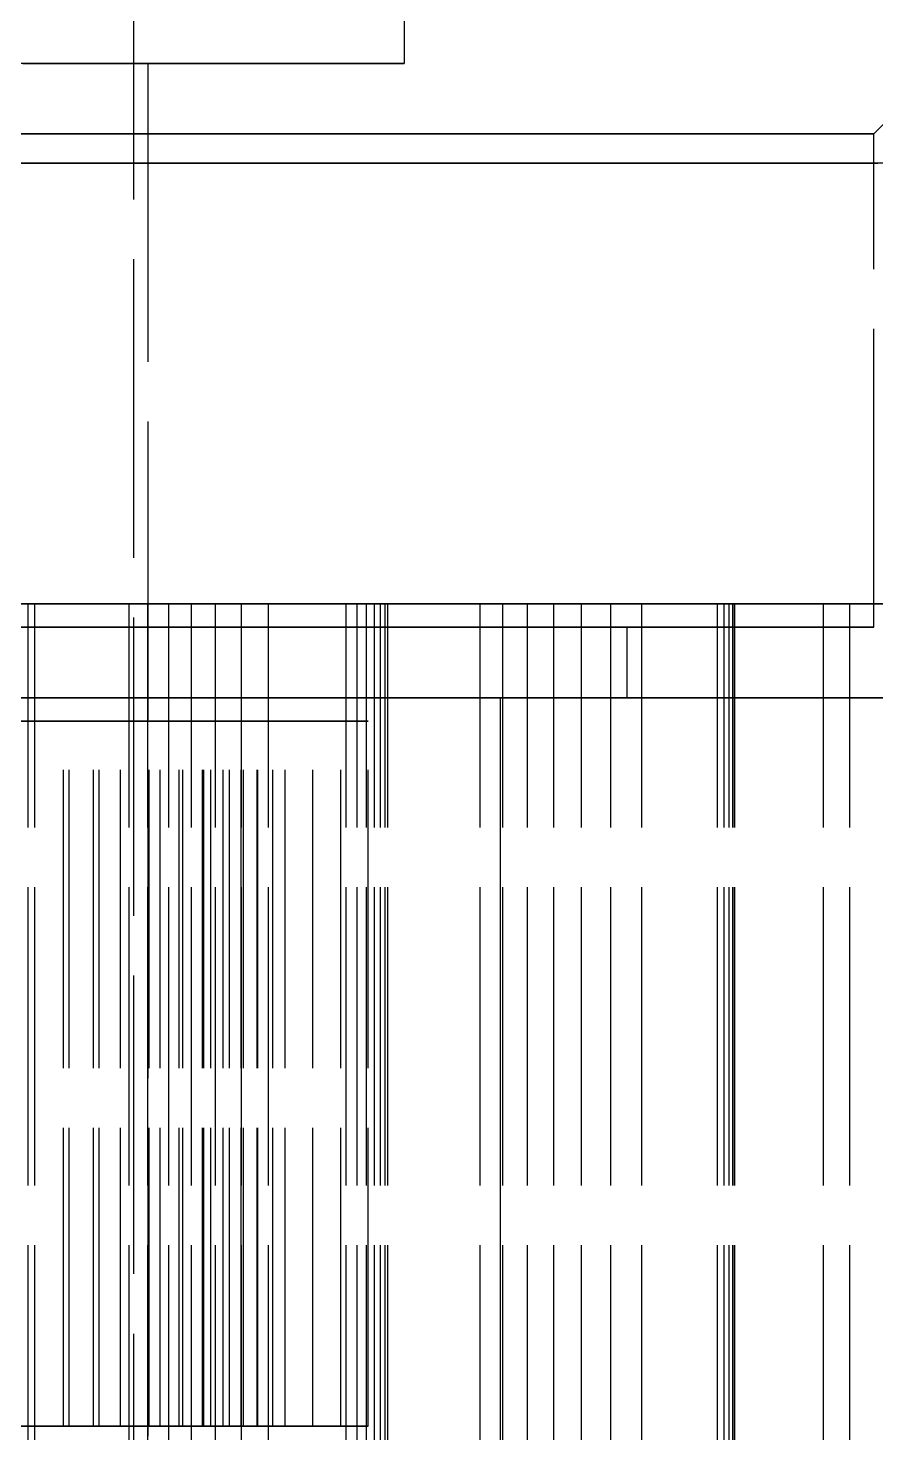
# Model space of a CAD drawing. Header units: millimetres. Extents: x -9 to 234, y -53 to 196.
# Drawn here: x 160.9 to 164.51, y 20.27 to 26.25 of the extents above; entities that cross this region are included whole.
import ezdxf

# ---------------------------------------------------------------- set-up
doc = ezdxf.new("R2010")
doc.units = ezdxf.units.MM
doc.linetypes.add('DASHED', pattern=[1.524, 1.27, -0.254])
doc.layers.add('HIDDEN', color=8, linetype='DASHED')

msp = doc.modelspace()

# ---------------------------------------------------------------- linework, layer by layer
at = {"layer": 'HIDDEN'}
for points in [[(161.35, -20.2), (161.35, 32.4)], [(162.5, 31.3), (162.5, 26.1)], [(164.5, 25.8), (166, 27.3)], [(161.41, 26.1), (161.32873, 26.1), (161.24746, 26.1), (161.16619, 26.1), (161.08492, 26.1), (161.00365, 26.1), (160.92238, 26.1), (160.84111, 26.1)], [(160.87778, 26.1), (160.93571, 26.1), (160.99365, 26.1), (161.05159, 26.1), (161.10952, 26.1), (161.16746, 26.1), (161.2254, 26.1), (161.28333, 26.1), (161.34127, 26.1), (161.39921, 26.1), (161.45714, 26.1), (161.51508, 26.1), (161.57302, 26.1), (161.63095, 26.1), (161.68889, 26.1), (161.74683, 26.1), (161.80476, 26.1), (161.8627, 26.1), (161.92063, 26.1), (161.97857, 26.1), (162.03651, 26.1), (162.09444, 26.1), (162.15238, 26.1), (162.21032, 26.1), (162.26825, 26.1), (162.32619, 26.1), (162.38413, 26.1), (162.44206, 26.1), (162.5, 26.1)], [(162.5, 26.1), (162.38413, 26.1), (162.26825, 26.1), (162.15238, 26.1), (162.03651, 26.1), (161.92063, 26.1), (161.80476, 26.1), (161.68889, 26.1), (161.57302, 26.1), (161.45714, 26.1), (161.34127, 26.1), (161.2254, 26.1), (161.10952, 26.1), (160.99365, 26.1), (160.87778, 26.1)], [(160.88175, 26.1), (160.92238, 26.1), (160.96302, 26.1), (161.00365, 26.1), (161.04429, 26.1), (161.08492, 26.1), (161.12556, 26.1), (161.16619, 26.1), (161.20683, 26.1), (161.24746, 26.1), (161.2881, 26.1), (161.32873, 26.1), (161.36937, 26.1), (161.41, 26.1)], [(161.41, 26.1), (161.41, -7.2)], [(164.5, 25.8), (164.32063, 25.8), (164.14127, 25.8), (163.9619, 25.8), (163.78254, 25.8), (163.60317, 25.8), (163.42381, 25.8), (163.24444, 25.8), (163.06508, 25.8), (162.88571, 25.8), (162.70635, 25.8), (162.52698, 25.8), (162.34762, 25.8), (162.16825, 25.8), (161.98889, 25.8), (161.80952, 25.8), (161.63016, 25.8), (161.45079, 25.8), (161.27143, 25.8), (161.09206, 25.8), (160.9127, 25.8), (160.73333, 25.8)], [(160.82302, 25.8), (160.9127, 25.8), (161.00238, 25.8), (161.09206, 25.8), (161.18175, 25.8), (161.27143, 25.8), (161.36111, 25.8), (161.45079, 25.8), (161.54048, 25.8), (161.63016, 25.8), (161.71984, 25.8), (161.80952, 25.8), (161.89921, 25.8), (161.98889, 25.8), (162.07857, 25.8), (162.16825, 25.8), (162.25794, 25.8), (162.34762, 25.8), (162.4373, 25.8), (162.52698, 25.8), (162.61667, 25.8), (162.70635, 25.8), (162.79603, 25.8), (162.88571, 25.8), (162.9754, 25.8), (163.06508, 25.8), (163.15476, 25.8), (163.24444, 25.8), (163.33413, 25.8), (163.42381, 25.8), (163.51349, 25.8), (163.60317, 25.8), (163.69286, 25.8), (163.78254, 25.8), (163.87222, 25.8), (163.9619, 25.8), (164.05159, 25.8), (164.14127, 25.8), (164.23095, 25.8), (164.32063, 25.8), (164.41032, 25.8), (164.5, 25.8)], [(164.5, 23.7), (164.5, 25.8)], [(160.83333, 25.67574), (160.92778, 25.67574), (161.02222, 25.67574), (161.11667, 25.67574), (161.21111, 25.67574), (161.30556, 25.67574), (161.4, 25.67574), (161.49444, 25.67574), (161.58889, 25.67574), (161.68333, 25.67574), (161.77778, 25.67574), (161.87222, 25.67574), (161.96667, 25.67574), (162.06111, 25.67574), (162.15556, 25.67574), (162.25, 25.67574), (162.34444, 25.67574), (162.43889, 25.67574), (162.53333, 25.67574), (162.62778, 25.67574), (162.72222, 25.67574), (162.81667, 25.67574), (162.91111, 25.67574), (163.00556, 25.67574), (163.1, 25.67574), (163.19444, 25.67574), (163.28889, 25.67574), (163.38333, 25.67574), (163.47778, 25.67574), (163.57222, 25.67574), (163.66667, 25.67574), (163.76111, 25.67574), (163.85556, 25.67574), (163.95, 25.67574), (164.04444, 25.67574), (164.13889, 25.67574), (164.23333, 25.67574), (164.32778, 25.67574), (164.42222, 25.67574), (164.51667, 25.67574)], [(164.61111, 25.67574), (164.42222, 25.67574), (164.23333, 25.67574), (164.04444, 25.67574), (163.85556, 25.67574), (163.66667, 25.67574), (163.47778, 25.67574), (163.28889, 25.67574), (163.1, 25.67574), (162.91111, 25.67574), (162.72222, 25.67574), (162.53333, 25.67574), (162.34444, 25.67574), (162.15556, 25.67574), (161.96667, 25.67574), (161.77778, 25.67574), (161.58889, 25.67574), (161.4, 25.67574), (161.21111, 25.67574), (161.02222, 25.67574), (160.83333, 25.67574)], [(164.61786, 23.8), (164.01071, 23.8), (163.40357, 23.8), (162.79643, 23.8), (162.18929, 23.8), (161.58214, 23.8), (160.975, 23.8), (160.36786, 23.8), (159.76071, 23.8), (159.15357, 23.8), (158.54643, 23.8), (157.93929, 23.8), (157.33214, 23.8), (156.725, 23.8), (156.11786, 23.8), (155.51071, 23.8), (154.90357, 23.8), (154.29643, 23.8), (153.68929, 23.8), (153.08214, 23.8), (152.475, 23.8), (151.86786, 23.8), (151.26071, 23.8), (150.65357, 23.8)], [(164.78651, 23.8), (164.0881, 23.8), (163.38968, 23.8), (162.69127, 23.8), (161.99286, 23.8), (161.29444, 23.8), (160.59603, 23.8), (159.89762, 23.8), (159.19921, 23.8), (158.50079, 23.8), (157.80238, 23.8), (157.10397, 23.8), (156.40556, 23.8), (155.70714, 23.8), (155.00873, 23.8), (154.31032, 23.8), (153.6119, 23.8), (152.91349, 23.8), (152.21508, 23.8), (151.51667, 23.8), (150.81825, 23.8)], [(158.85, 23.8), (159.19921, 23.8), (159.54841, 23.8), (159.89762, 23.8), (160.24683, 23.8), (160.59603, 23.8), (160.94524, 23.8), (161.29444, 23.8), (161.64365, 23.8), (161.99286, 23.8), (162.34206, 23.8), (162.69127, 23.8), (163.04048, 23.8), (163.38968, 23.8), (163.73889, 23.8), (164.0881, 23.8), (164.4373, 23.8), (164.78651, 23.8)], [(158.85, 23.8), (159.15357, 23.8), (159.45714, 23.8), (159.76071, 23.8), (160.06429, 23.8), (160.36786, 23.8), (160.67143, 23.8), (160.975, 23.8), (161.27857, 23.8), (161.58214, 23.8), (161.88571, 23.8), (162.18929, 23.8), (162.49286, 23.8), (162.79643, 23.8), (163.1, 23.8), (163.40357, 23.8), (163.70714, 23.8), (164.01071, 23.8), (164.31429, 23.8), (164.61786, 23.8)], [(160.86294, 23.8), (160.90009, 23.8)], [(160.90009, 23.8), (160.86294, 23.8)], [(160.87381, 23.8), (160.99286, 23.8), (161.1119, 23.8), (161.23095, 23.8), (161.35, 23.8), (161.46905, 23.8), (161.5881, 23.8), (161.70714, 23.8), (161.82619, 23.8), (161.94524, 23.8), (162.06429, 23.8), (162.18333, 23.8), (162.30238, 23.8), (162.42143, 23.8), (162.54048, 23.8), (162.65952, 23.8), (162.77857, 23.8), (162.89762, 23.8), (163.01667, 23.8), (163.13571, 23.8), (163.25476, 23.8), (163.37381, 23.8), (163.49286, 23.8), (163.6119, 23.8), (163.73095, 23.8), (163.85, 23.8), (163.96905, 23.8), (164.0881, 23.8), (164.20714, 23.8), (164.32619, 23.8), (164.44524, 23.8), (164.56429, 23.8)], [(164.68333, 23.8), (164.44524, 23.8), (164.20714, 23.8), (163.96905, 23.8), (163.73095, 23.8), (163.49286, 23.8), (163.25476, 23.8), (163.01667, 23.8), (162.77857, 23.8), (162.54048, 23.8), (162.30238, 23.8), (162.06429, 23.8), (161.82619, 23.8), (161.5881, 23.8), (161.35, 23.8), (161.1119, 23.8), (160.87381, 23.8)], [(160.90009, 23.8), (160.92899, 23.8)], [(160.92899, 23.8), (160.90009, 23.8)], [(160.90009, 19.8), (160.90009, 23.8)], [(160.90009, 19.8), (160.90009, 23.8)], [(160.92899, 23.8), (161.32982, 23.8)], [(161.32982, 23.8), (160.92899, 23.8)], [(160.92899, 19.8), (160.92899, 23.8)], [(160.92899, 19.8), (160.92899, 23.8)], [(161.32982, 23.8), (161.41033, 23.8)], [(161.41033, 23.8), (161.32982, 23.8)], [(161.32982, 19.8), (161.32982, 23.8)], [(161.32982, 19.8), (161.32982, 23.8)], [(161.41033, 23.8), (161.49899, 23.8)], [(161.49899, 23.8), (161.41033, 23.8)], [(161.41033, 19.8), (161.41033, 23.8)], [(161.41033, 19.8), (161.41033, 23.8)], [(161.49899, 23.8), (161.59507, 23.8)], [(161.59507, 23.8), (161.49899, 23.8)], [(161.49899, 19.8), (161.49899, 23.8)], [(161.49899, 19.8), (161.49899, 23.8)], [(161.59507, 23.8), (161.69806, 23.8)], [(161.69806, 23.8), (161.59507, 23.8)], [(161.59507, 19.8), (161.59507, 23.8)], [(161.59507, 19.8), (161.59507, 23.8)], [(161.69806, 23.8), (161.80757, 23.8)], [(161.80757, 23.8), (161.69806, 23.8)], [(161.69806, 19.8), (161.69806, 23.8)], [(161.69806, 19.8), (161.69806, 23.8)], [(161.80757, 23.8), (161.92331, 23.8)], [(161.92331, 23.8), (161.80757, 23.8)], [(161.80757, 19.8), (161.80757, 23.8)], [(161.80757, 19.8), (161.80757, 23.8)], [(161.92331, 23.8), (162.25357, 23.8)], [(162.25357, 23.8), (161.92331, 23.8)], [(161.92331, 19.8), (161.92331, 23.8)], [(161.92331, 19.8), (161.92331, 23.8)], [(162.25357, 23.8), (162.30003, 23.8)], [(162.30003, 23.8), (162.25357, 23.8)], [(162.25357, 19.8), (162.25357, 23.8)], [(162.25357, 19.8), (162.25357, 23.8)], [(162.30003, 23.8), (162.34016, 23.8)], [(162.34016, 23.8), (162.30003, 23.8)], [(162.30003, 19.8), (162.30003, 23.8)], [(162.30003, 19.8), (162.30003, 23.8)], [(162.34016, 23.8), (162.37369, 23.8)], [(162.37369, 23.8), (162.34016, 23.8)], [(162.34016, 19.8), (162.34016, 23.8)], [(162.34016, 19.8), (162.34016, 23.8)], [(162.37369, 23.8), (162.40027, 23.8)], [(162.40027, 23.8), (162.37369, 23.8)], [(162.37369, 19.8), (162.37369, 23.8)], [(162.37369, 19.8), (162.37369, 23.8)], [(162.40027, 23.8), (162.41941, 23.8)], [(162.41941, 23.8), (162.40027, 23.8)], [(162.40027, 19.8), (162.40027, 23.8)], [(162.40027, 19.8), (162.40027, 23.8)], [(162.41941, 23.8), (162.43042, 23.8)], [(162.43042, 23.8), (162.41941, 23.8)], [(162.41941, 19.8), (162.41941, 23.8)], [(162.41941, 19.8), (162.41941, 23.8)], [(162.43042, 23.8), (162.82438, 23.8)], [(162.82438, 23.8), (162.43042, 23.8)], [(162.43042, 19.8), (162.43042, 23.8)], [(162.43042, 19.8), (162.43042, 23.8)], [(162.82438, 23.8), (162.92091, 23.8)], [(162.92091, 23.8), (162.82438, 23.8)], [(162.82438, 19.8), (162.82438, 23.8)], [(162.82438, 19.8), (162.82438, 23.8)], [(162.92091, 23.8), (163.02541, 23.8)], [(163.02541, 23.8), (162.92091, 23.8)], [(162.92091, 19.8), (162.92091, 23.8)], [(162.92091, 19.8), (162.92091, 23.8)], [(163.02541, 23.8), (163.13718, 23.8)], [(163.13718, 23.8), (163.02541, 23.8)], [(163.02541, 19.8), (163.02541, 23.8)], [(163.02541, 19.8), (163.02541, 23.8)], [(163.13718, 23.8), (163.2557, 23.8)], [(163.2557, 23.8), (163.13718, 23.8)], [(163.13718, 19.8), (163.13718, 23.8)], [(163.13718, 19.8), (163.13718, 23.8)], [(163.2557, 23.8), (163.38058, 23.8)], [(163.38058, 23.8), (163.2557, 23.8)], [(163.2557, 19.8), (163.2557, 23.8)], [(163.2557, 19.8), (163.2557, 23.8)], [(163.38058, 23.8), (163.51151, 23.8)], [(163.51151, 23.8), (163.38058, 23.8)], [(163.38058, 19.8), (163.38058, 23.8)], [(163.38058, 19.8), (163.38058, 23.8)], [(163.51151, 23.8), (163.83467, 23.8)], [(163.83467, 23.8), (163.51151, 23.8)], [(163.51151, 19.8), (163.51151, 23.8)], [(163.51151, 19.8), (163.51151, 23.8)], [(163.83467, 23.8), (163.86244, 23.8)], [(163.86244, 23.8), (163.83467, 23.8)], [(163.83467, 19.8), (163.83467, 23.8)], [(163.83467, 19.8), (163.83467, 23.8)], [(163.86244, 23.8), (163.88398, 23.8)], [(163.88398, 23.8), (163.86244, 23.8)], [(163.86244, 19.8), (163.86244, 23.8)], [(163.86244, 19.8), (163.86244, 23.8)], [(163.88398, 23.8), (163.89905, 23.8)], [(163.89905, 23.8), (163.88398, 23.8)], [(163.88398, 19.8), (163.88398, 23.8)], [(163.88398, 19.8), (163.88398, 23.8)], [(163.89905, 23.8), (163.9073, 23.8)], [(163.9073, 23.8), (163.89905, 23.8)], [(163.89905, 19.8), (163.89905, 23.8)], [(163.89905, 19.8), (163.89905, 23.8)], [(163.90827, 23.8), (163.9013, 23.8)], [(163.9013, 23.8), (164.28503, 23.8)], [(164.28503, 23.8), (163.9013, 23.8)], [(163.9013, 23.8), (163.90827, 23.8)], [(163.9013, 19.8), (163.9013, 23.8)], [(163.9013, 19.8), (163.9013, 23.8)], [(163.9073, 23.8), (163.90827, 23.8)], [(163.90827, 23.8), (163.9073, 23.8)], [(163.9073, 19.8), (163.9073, 23.8)], [(163.9073, 19.8), (163.9073, 23.8)], [(163.90827, 19.8), (163.90827, 23.8)], [(163.90827, 19.8), (163.90827, 23.8)], [(164.28503, 23.8), (164.39675, 23.8)], [(164.39675, 23.8), (164.28503, 23.8)], [(164.28503, 19.8), (164.28503, 23.8)], [(164.28503, 19.8), (164.28503, 23.8)], [(164.39675, 23.8), (164.51622, 23.8)], [(164.51622, 23.8), (164.39675, 23.8)], [(164.39675, 19.8), (164.39675, 23.8)], [(164.39675, 19.8), (164.39675, 23.8)], [(164.5, 23.7), (164.32063, 23.7), (164.14127, 23.7), (163.9619, 23.7), (163.78254, 23.7), (163.60317, 23.7), (163.42381, 23.7), (163.24444, 23.7), (163.06508, 23.7), (162.88571, 23.7), (162.70635, 23.7), (162.52698, 23.7), (162.34762, 23.7), (162.16825, 23.7), (161.98889, 23.7), (161.80952, 23.7), (161.63016, 23.7), (161.45079, 23.7), (161.27143, 23.7), (161.09206, 23.7), (160.9127, 23.7), (160.73333, 23.7)], [(163.45, 23.7), (163.30397, 23.7), (163.15794, 23.7), (163.0119, 23.7), (162.86587, 23.7), (162.71984, 23.7), (162.57381, 23.7), (162.42778, 23.7), (162.28175, 23.7), (162.13571, 23.7), (161.98968, 23.7), (161.84365, 23.7), (161.69762, 23.7), (161.55159, 23.7), (161.40556, 23.7), (161.25952, 23.7), (161.11349, 23.7), (160.96746, 23.7), (160.82143, 23.7)], [(160.82302, 23.7), (160.9127, 23.7), (161.00238, 23.7), (161.09206, 23.7), (161.18175, 23.7), (161.27143, 23.7), (161.36111, 23.7), (161.45079, 23.7), (161.54048, 23.7), (161.63016, 23.7), (161.71984, 23.7), (161.80952, 23.7), (161.89921, 23.7), (161.98889, 23.7), (162.07857, 23.7), (162.16825, 23.7), (162.25794, 23.7), (162.34762, 23.7), (162.4373, 23.7), (162.52698, 23.7), (162.61667, 23.7), (162.70635, 23.7), (162.79603, 23.7), (162.88571, 23.7), (162.9754, 23.7), (163.06508, 23.7), (163.15476, 23.7), (163.24444, 23.7), (163.33413, 23.7), (163.42381, 23.7), (163.51349, 23.7), (163.60317, 23.7), (163.69286, 23.7), (163.78254, 23.7), (163.87222, 23.7), (163.9619, 23.7), (164.05159, 23.7), (164.14127, 23.7), (164.23095, 23.7), (164.32063, 23.7), (164.41032, 23.7), (164.5, 23.7)], [(160.89444, 23.7), (160.96746, 23.7), (161.04048, 23.7), (161.11349, 23.7), (161.18651, 23.7), (161.25952, 23.7), (161.33254, 23.7), (161.40556, 23.7), (161.47857, 23.7), (161.55159, 23.7), (161.6246, 23.7), (161.69762, 23.7), (161.77063, 23.7), (161.84365, 23.7), (161.91667, 23.7), (161.98968, 23.7), (162.0627, 23.7), (162.13571, 23.7), (162.20873, 23.7), (162.28175, 23.7), (162.35476, 23.7), (162.42778, 23.7), (162.50079, 23.7), (162.57381, 23.7), (162.64683, 23.7), (162.71984, 23.7), (162.79286, 23.7), (162.86587, 23.7), (162.93889, 23.7), (163.0119, 23.7), (163.08492, 23.7), (163.15794, 23.7), (163.23095, 23.7), (163.30397, 23.7), (163.37698, 23.7), (163.45, 23.7)], [(163.45, 23.4), (163.45, 23.7)], [(163.45, 23.4), (163.30397, 23.4), (163.15794, 23.4), (163.0119, 23.4), (162.86587, 23.4), (162.71984, 23.4), (162.57381, 23.4), (162.42778, 23.4), (162.28175, 23.4), (162.13571, 23.4), (161.98968, 23.4), (161.84365, 23.4), (161.69762, 23.4), (161.55159, 23.4), (161.40556, 23.4), (161.25952, 23.4), (161.11349, 23.4), (160.96746, 23.4), (160.82143, 23.4)], [(160.83333, 23.4), (160.92778, 23.4), (161.02222, 23.4), (161.11667, 23.4), (161.21111, 23.4), (161.30556, 23.4), (161.4, 23.4), (161.49444, 23.4), (161.58889, 23.4), (161.68333, 23.4), (161.77778, 23.4), (161.87222, 23.4), (161.96667, 23.4), (162.06111, 23.4), (162.15556, 23.4), (162.25, 23.4), (162.34444, 23.4), (162.43889, 23.4), (162.53333, 23.4), (162.62778, 23.4), (162.72222, 23.4), (162.81667, 23.4), (162.91111, 23.4), (163.00556, 23.4), (163.1, 23.4), (163.19444, 23.4), (163.28889, 23.4), (163.38333, 23.4), (163.47778, 23.4), (163.57222, 23.4), (163.66667, 23.4), (163.76111, 23.4), (163.85556, 23.4), (163.95, 23.4), (164.04444, 23.4), (164.13889, 23.4), (164.23333, 23.4), (164.32778, 23.4), (164.42222, 23.4), (164.51667, 23.4)], [(164.61111, 23.4), (164.42222, 23.4), (164.23333, 23.4), (164.04444, 23.4), (163.85556, 23.4), (163.66667, 23.4), (163.47778, 23.4), (163.28889, 23.4), (163.1, 23.4), (162.91111, 23.4), (162.72222, 23.4), (162.53333, 23.4), (162.34444, 23.4), (162.15556, 23.4), (161.96667, 23.4), (161.77778, 23.4), (161.58889, 23.4), (161.4, 23.4), (161.21111, 23.4), (161.02222, 23.4), (160.83333, 23.4)], [(160.84778, 23.4), (160.91222, 23.4), (160.97667, 23.4), (161.04111, 23.4), (161.10556, 23.4), (161.17, 23.4), (161.23444, 23.4), (161.29889, 23.4), (161.36333, 23.4), (161.42778, 23.4), (161.49222, 23.4), (161.55667, 23.4), (161.62111, 23.4), (161.68556, 23.4), (161.75, 23.4), (161.81444, 23.4), (161.87889, 23.4), (161.94333, 23.4), (162.00778, 23.4), (162.07222, 23.4), (162.13667, 23.4), (162.20111, 23.4), (162.26556, 23.4), (162.33, 23.4), (162.39444, 23.4), (162.45889, 23.4), (162.52333, 23.4), (162.58778, 23.4), (162.65222, 23.4), (162.71667, 23.4), (162.78111, 23.4), (162.84556, 23.4), (162.91, 23.4)], [(162.91, 23.4), (162.78111, 23.4), (162.65222, 23.4), (162.52333, 23.4), (162.39444, 23.4), (162.26556, 23.4), (162.13667, 23.4), (162.00778, 23.4), (161.87889, 23.4), (161.75, 23.4), (161.62111, 23.4), (161.49222, 23.4), (161.36333, 23.4), (161.23444, 23.4), (161.10556, 23.4), (160.97667, 23.4), (160.84778, 23.4)], [(160.84778, 23.4), (160.91222, 23.4), (160.97667, 23.4), (161.04111, 23.4), (161.10556, 23.4), (161.17, 23.4), (161.23444, 23.4), (161.29889, 23.4), (161.36333, 23.4), (161.42778, 23.4), (161.49222, 23.4), (161.55667, 23.4), (161.62111, 23.4), (161.68556, 23.4), (161.75, 23.4), (161.81444, 23.4), (161.87889, 23.4), (161.94333, 23.4), (162.00778, 23.4), (162.07222, 23.4), (162.13667, 23.4), (162.20111, 23.4), (162.26556, 23.4), (162.33, 23.4), (162.39444, 23.4), (162.45889, 23.4), (162.52333, 23.4), (162.58778, 23.4), (162.65222, 23.4), (162.71667, 23.4), (162.78111, 23.4), (162.84556, 23.4), (162.91, 23.4)], [(162.91, 23.4), (162.78111, 23.4), (162.65222, 23.4), (162.52333, 23.4), (162.39444, 23.4), (162.26556, 23.4), (162.13667, 23.4), (162.00778, 23.4), (161.87889, 23.4), (161.75, 23.4), (161.62111, 23.4), (161.49222, 23.4), (161.36333, 23.4), (161.23444, 23.4), (161.10556, 23.4), (160.97667, 23.4), (160.84778, 23.4)], [(160.85, 23.4), (160.94524, 23.4), (161.04048, 23.4), (161.13571, 23.4), (161.23095, 23.4), (161.32619, 23.4), (161.42143, 23.4), (161.51667, 23.4), (161.6119, 23.4), (161.70714, 23.4), (161.80238, 23.4), (161.89762, 23.4), (161.99286, 23.4), (162.0881, 23.4), (162.18333, 23.4), (162.27857, 23.4), (162.37381, 23.4), (162.46905, 23.4), (162.56429, 23.4), (162.65952, 23.4), (162.75476, 23.4), (162.85, 23.4), (162.94524, 23.4), (163.04048, 23.4), (163.13571, 23.4), (163.23095, 23.4), (163.32619, 23.4), (163.42143, 23.4), (163.51667, 23.4), (163.6119, 23.4), (163.70714, 23.4), (163.80238, 23.4), (163.89762, 23.4), (163.99286, 23.4), (164.0881, 23.4), (164.18333, 23.4), (164.27857, 23.4), (164.37381, 23.4), (164.46905, 23.4), (164.56429, 23.4)], [(164.65952, 23.4), (164.46905, 23.4), (164.27857, 23.4), (164.0881, 23.4), (163.89762, 23.4), (163.70714, 23.4), (163.51667, 23.4), (163.32619, 23.4), (163.13571, 23.4), (162.94524, 23.4), (162.75476, 23.4), (162.56429, 23.4), (162.37381, 23.4), (162.18333, 23.4), (161.99286, 23.4), (161.80238, 23.4), (161.6119, 23.4), (161.42143, 23.4), (161.23095, 23.4), (161.04048, 23.4), (160.85, 23.4)], [(160.85, 23.4), (160.94524, 23.4), (161.04048, 23.4), (161.13571, 23.4), (161.23095, 23.4), (161.32619, 23.4), (161.42143, 23.4), (161.51667, 23.4), (161.6119, 23.4), (161.70714, 23.4), (161.80238, 23.4), (161.89762, 23.4), (161.99286, 23.4), (162.0881, 23.4), (162.18333, 23.4), (162.27857, 23.4), (162.37381, 23.4), (162.46905, 23.4), (162.56429, 23.4), (162.65952, 23.4), (162.75476, 23.4), (162.85, 23.4), (162.94524, 23.4), (163.04048, 23.4), (163.13571, 23.4), (163.23095, 23.4), (163.32619, 23.4), (163.42143, 23.4), (163.51667, 23.4), (163.6119, 23.4), (163.70714, 23.4), (163.80238, 23.4), (163.89762, 23.4), (163.99286, 23.4), (164.0881, 23.4), (164.18333, 23.4), (164.27857, 23.4), (164.37381, 23.4), (164.46905, 23.4), (164.56429, 23.4)], [(164.65952, 23.4), (164.46905, 23.4), (164.27857, 23.4), (164.0881, 23.4), (163.89762, 23.4), (163.70714, 23.4), (163.51667, 23.4), (163.32619, 23.4), (163.13571, 23.4), (162.94524, 23.4), (162.75476, 23.4), (162.56429, 23.4), (162.37381, 23.4), (162.18333, 23.4), (161.99286, 23.4), (161.80238, 23.4), (161.6119, 23.4), (161.42143, 23.4), (161.23095, 23.4), (161.04048, 23.4), (160.85, 23.4)], [(160.89444, 23.4), (160.96746, 23.4), (161.04048, 23.4), (161.11349, 23.4), (161.18651, 23.4), (161.25952, 23.4), (161.33254, 23.4), (161.40556, 23.4), (161.47857, 23.4), (161.55159, 23.4), (161.6246, 23.4), (161.69762, 23.4), (161.77063, 23.4), (161.84365, 23.4), (161.91667, 23.4), (161.98968, 23.4), (162.0627, 23.4), (162.13571, 23.4), (162.20873, 23.4), (162.28175, 23.4), (162.35476, 23.4), (162.42778, 23.4), (162.50079, 23.4), (162.57381, 23.4), (162.64683, 23.4), (162.71984, 23.4), (162.79286, 23.4), (162.86587, 23.4), (162.93889, 23.4), (163.0119, 23.4), (163.08492, 23.4), (163.15794, 23.4), (163.23095, 23.4), (163.30397, 23.4), (163.37698, 23.4), (163.45, 23.4)], [(162.91, 19.9), (162.91, 23.4)], [(162.91, -7.2), (162.91, 23.4)], [(160.72467, 23.3), (161.0752, 23.3)], [(161.0752, 23.3), (160.72467, 23.3)], [(161.46152, 23.3), (161.05014, 23.3)], [(161.05014, 23.3), (161.20259, 23.3)], [(161.20259, 23.3), (161.05014, 23.3)], [(161.05014, 23.3), (161.46152, 23.3)], [(161.05014, 20.3), (161.05014, 23.3)], [(161.05014, 20.3), (161.05014, 23.3)], [(161.0752, 23.3), (161.17818, 23.3)], [(161.17818, 23.3), (161.0752, 23.3)], [(161.0752, 20.3), (161.0752, 23.3)], [(161.0752, 20.3), (161.0752, 23.3)], [(161.17818, 23.3), (161.29273, 23.3)], [(161.29273, 23.3), (161.17818, 23.3)], [(161.17818, 20.3), (161.17818, 23.3)], [(161.17818, 20.3), (161.17818, 23.3)], [(161.20259, 23.3), (161.64248, 23.3)], [(161.64248, 23.3), (161.20259, 23.3)], [(161.20259, 20.3), (161.20259, 23.3)], [(161.20259, 20.3), (161.20259, 23.3)], [(161.29273, 23.3), (161.41506, 23.3)], [(161.41506, 23.3), (161.29273, 23.3)], [(161.29273, 20.3), (161.29273, 23.3)], [(161.29273, 20.3), (161.29273, 23.3)], [(161.41506, 23.3), (161.54369, 23.3)], [(161.54369, 23.3), (161.41506, 23.3)], [(161.41506, 20.3), (161.41506, 23.3)], [(161.41506, 20.3), (161.41506, 23.3)], [(161.55831, 23.3), (161.46152, 23.3)], [(161.46152, 23.3), (161.55831, 23.3)], [(161.46152, 20.3), (161.46152, 23.3)], [(161.46152, 20.3), (161.46152, 23.3)], [(161.54369, 23.3), (161.67763, 23.3)], [(161.67763, 23.3), (161.54369, 23.3)], [(161.54369, 20.3), (161.54369, 23.3)], [(161.54369, 20.3), (161.54369, 23.3)], [(161.64732, 23.3), (161.55831, 23.3)], [(161.55831, 23.3), (161.64732, 23.3)], [(161.55831, 20.3), (161.55831, 23.3)], [(161.55831, 20.3), (161.55831, 23.3)], [(161.64248, 23.3), (161.75782, 23.3)], [(161.75782, 23.3), (161.64248, 23.3)], [(161.64248, 20.3), (161.64248, 23.3)], [(161.64248, 20.3), (161.64248, 23.3)], [(161.73014, 23.3), (161.64732, 23.3)], [(161.64732, 23.3), (161.73014, 23.3)], [(161.64732, 20.3), (161.64732, 23.3)], [(161.64732, 20.3), (161.64732, 23.3)], [(161.67763, 23.3), (161.81611, 23.3)], [(161.81611, 23.3), (161.67763, 23.3)], [(161.67763, 20.3), (161.67763, 23.3)], [(161.67763, 20.3), (161.67763, 23.3)], [(161.80698, 23.3), (161.73014, 23.3)], [(161.73014, 23.3), (161.80698, 23.3)], [(161.73014, 20.3), (161.73014, 23.3)], [(161.73014, 20.3), (161.73014, 23.3)], [(161.75782, 23.3), (161.87534, 23.3)], [(161.87534, 23.3), (161.75782, 23.3)], [(161.75782, 20.3), (161.75782, 23.3)], [(161.75782, 20.3), (161.75782, 23.3)], [(161.87773, 23.3), (161.80698, 23.3)], [(161.80698, 23.3), (161.87773, 23.3)], [(161.80698, 20.3), (161.80698, 23.3)], [(161.80698, 20.3), (161.80698, 23.3)], [(161.81611, 23.3), (161.94214, 23.3)], [(161.94214, 23.3), (161.81611, 23.3)], [(161.81611, 20.3), (161.81611, 23.3)], [(161.81611, 20.3), (161.81611, 23.3)], [(161.87534, 23.3), (161.99379, 23.3)], [(161.99379, 23.3), (161.87534, 23.3)], [(161.87534, 20.3), (161.87534, 23.3)], [(161.87534, 20.3), (161.87534, 23.3)], [(161.94214, 23.3), (161.87773, 23.3)], [(161.87773, 23.3), (161.94214, 23.3)], [(161.87773, 20.3), (161.87773, 23.3)], [(161.87773, 20.3), (161.87773, 23.3)], [(161.94214, 20.3), (161.94214, 23.3)], [(161.94214, 20.3), (161.94214, 23.3)], [(161.99379, 23.3), (162.11242, 23.3)], [(162.11242, 23.3), (161.99379, 23.3)], [(161.99379, 20.3), (161.99379, 23.3)], [(161.99379, 20.3), (161.99379, 23.3)], [(162.11242, 23.3), (162.2306, 23.3)], [(162.2306, 23.3), (162.11242, 23.3)], [(162.11242, 20.3), (162.11242, 23.3)], [(162.11242, 20.3), (162.11242, 23.3)], [(162.2306, 23.3), (162.34773, 23.3)], [(162.34773, 23.3), (162.2306, 23.3)], [(162.2306, 20.3), (162.2306, 23.3)], [(162.2306, 20.3), (162.2306, 23.3)], [(162.34773, 20.3), (162.34773, 23.3)], [(162.34773, 20.3), (162.34773, 23.3)], [(160.72467, 20.3), (161.0752, 20.3)], [(161.0752, 20.3), (160.72467, 20.3)], [(161.46152, 20.3), (161.05014, 20.3)], [(161.05014, 20.3), (161.20259, 20.3)], [(161.20259, 20.3), (161.05014, 20.3)], [(161.05014, 20.3), (161.46152, 20.3)], [(161.0752, 20.3), (161.17818, 20.3)], [(161.17818, 20.3), (161.0752, 20.3)], [(161.17818, 20.3), (161.29273, 20.3)], [(161.29273, 20.3), (161.17818, 20.3)], [(161.20259, 20.3), (161.64248, 20.3)], [(161.64248, 20.3), (161.20259, 20.3)], [(161.29273, 20.3), (161.41506, 20.3)], [(161.41506, 20.3), (161.29273, 20.3)], [(161.41506, 20.3), (161.54369, 20.3)], [(161.54369, 20.3), (161.41506, 20.3)], [(161.55831, 20.3), (161.46152, 20.3)], [(161.46152, 20.3), (161.55831, 20.3)], [(161.54369, 20.3), (161.67763, 20.3)], [(161.67763, 20.3), (161.54369, 20.3)], [(161.64732, 20.3), (161.55831, 20.3)], [(161.55831, 20.3), (161.64732, 20.3)], [(161.64248, 20.3), (161.75782, 20.3)], [(161.75782, 20.3), (161.64248, 20.3)], [(161.73014, 20.3), (161.64732, 20.3)], [(161.64732, 20.3), (161.73014, 20.3)], [(161.67763, 20.3), (161.81611, 20.3)], [(161.81611, 20.3), (161.67763, 20.3)], [(161.80698, 20.3), (161.73014, 20.3)], [(161.73014, 20.3), (161.80698, 20.3)], [(161.75782, 20.3), (161.87534, 20.3)], [(161.87534, 20.3), (161.75782, 20.3)], [(161.87773, 20.3), (161.80698, 20.3)], [(161.80698, 20.3), (161.87773, 20.3)], [(161.81611, 20.3), (161.94214, 20.3)], [(161.94214, 20.3), (161.81611, 20.3)], [(161.87534, 20.3), (161.99379, 20.3)], [(161.99379, 20.3), (161.87534, 20.3)], [(161.94214, 20.3), (161.87773, 20.3)], [(161.87773, 20.3), (161.94214, 20.3)], [(161.99379, 20.3), (162.11242, 20.3)], [(162.11242, 20.3), (161.99379, 20.3)], [(162.11242, 20.3), (162.2306, 20.3)], [(162.2306, 20.3), (162.11242, 20.3)], [(162.2306, 20.3), (162.34773, 20.3)], [(162.34773, 20.3), (162.2306, 20.3)]]:
    msp.add_lwpolyline(points, dxfattribs=at)

doc.saveas('drawing.dxf')
